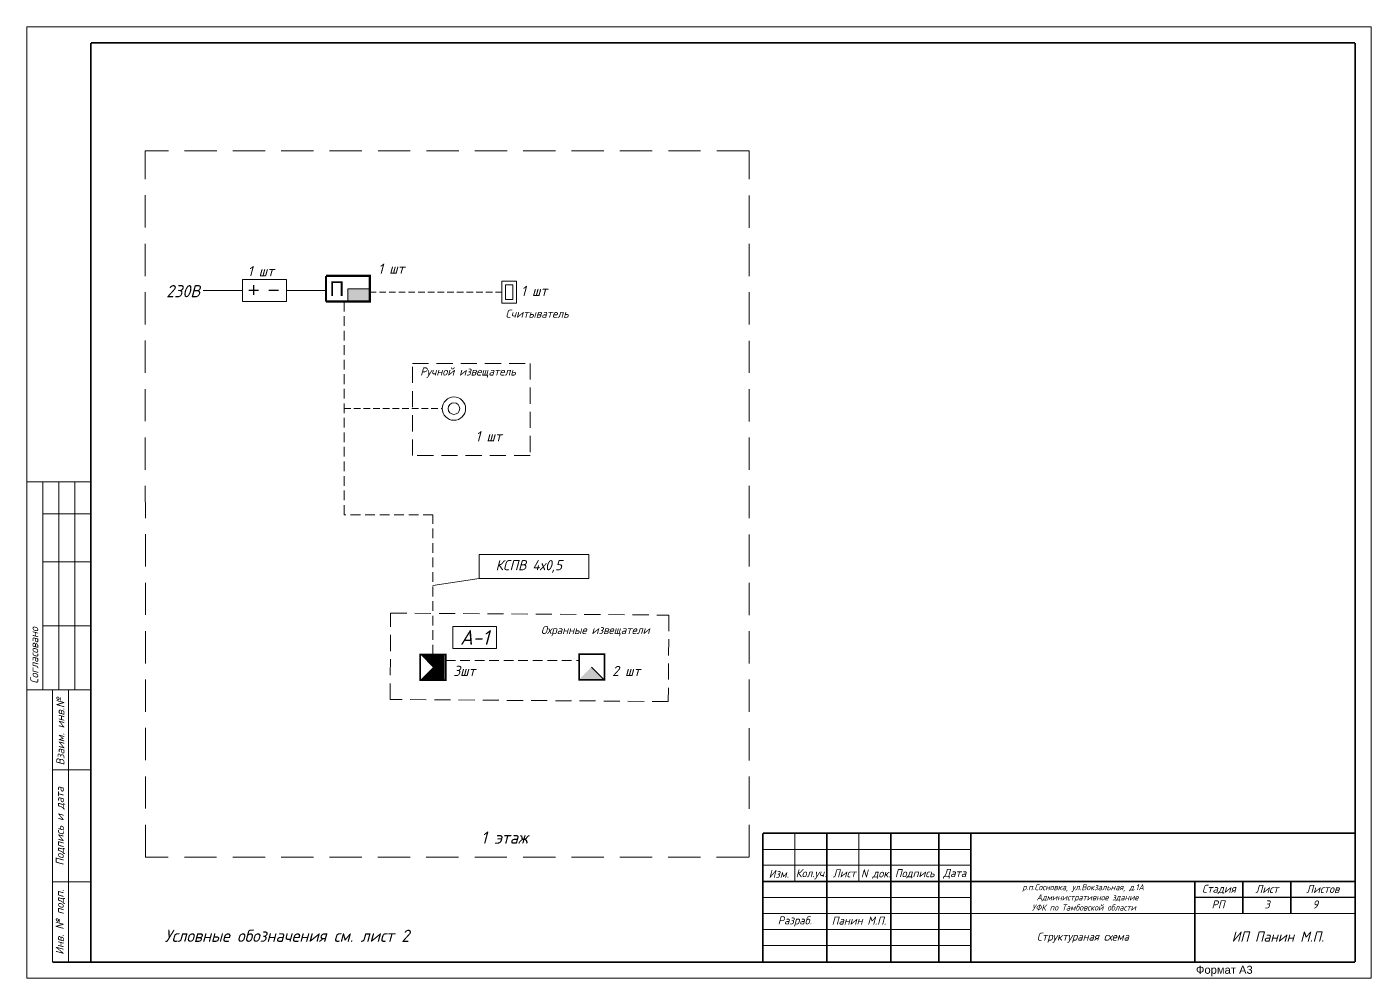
# Model space of a CAD drawing. Header units: inches. Extents: x 859 to 2956, y 393 to 1752.
# Drawn here: x 2818 to 2950.3, y 1399.9 to 1493.5 of the extents above; entities that cross this region are included whole.
import ezdxf

# ---------------------------------------------------------------- set-up
doc = ezdxf.new("R2010")
doc.units = ezdxf.units.IN
doc.header["$MEASUREMENT"] = 0
doc.linetypes.add('HIDDEN2', pattern=[4.7625, 3.175, -1.5875])
doc.linetypes.add('НЕВИДИМАЯ', pattern=[9.525, 6.35, -3.175])
doc.layers.get('0').transparency = 0.7
doc.layers.add('DESC', color=7, linetype='Continuous')
doc.styles.get("Standard").update_dxf_attribs({"font": 'GOST_Common Italic_0.ttf'})

# ---------------------------------------------------------------- blocks, each defined once
blk = doc.blocks.new('Объем')
at = {"const_width": 0.2}
blk.add_lwpolyline([(0, 0), (0, 3), (3, 3), (3, 0)], close=True, dxfattribs=at)
for points in [[(0.21, 2.94), (0.21, 0.09)], [(0.41, 2.94), (0.41, 0.09)], [(0.61, 2.94), (0.61, 0.09)], [(0.8, 2.94), (0.8, 0.09)], [(1.01, 2.94), (1.01, 0.09)], [(1.21, 2.94), (1.21, 0.09)], [(1.39, 1.52), (2.81, 2.97)], [(1.39, 2.94), (1.39, 0.09)], [(1.39, 1.48), (2.82, 0.03)], [(1.56, 2.93), (1.56, 1.76)], [(1.76, 2.94), (1.76, 1.94)], [(1.94, 2.95), (1.94, 2.15)], [(2.13, 2.93), (2.13, 2.33)], [(2.3, 2.93), (2.3, 2.52)], [(2.49, 2.94), (2.49, 2.7)], [(1.56, 0.09), (1.56, 1.25)], [(1.74, 0.06), (1.74, 1.05)], [(1.94, 0.06), (1.94, 0.87)], [(2.13, 0.05), (2.13, 0.66)], [(2.31, 0.06), (2.31, 0.48)], [(2.49, 0.07), (2.49, 0.29)]]:
    blk.add_lwpolyline(points, dxfattribs=at)

msp = doc.modelspace()

# ---------------------------------------------------------------- hatches: boundary and pattern name
at = {"layer": 'DESC'}
for points in [[(2849.62, 1467.7), (2849.62, 1466.44), (2851.78, 1466.44), (2851.78, 1467.7)], [(2874.85, 1429.23), (2873.59, 1430.49), (2872.33, 1429.23)]]:
    msp.add_hatch(color=0, dxfattribs=at).paths.add_polyline_path(points)

# ---------------------------------------------------------------- linework, layer by layer
at = {"layer": 'DESC', "color": 0, "lineweight": 15}
for p, q in [((2818.03, 1399.9), (2818.03, 1493.45)), ((2818.03, 1493.45), (2950.33, 1493.45)), ((2950.33, 1493.45), (2950.33, 1399.9)), ((2835.37, 1467.52), (2839.25, 1467.52)), ((2843.57, 1467.52), (2847.46, 1467.52)), ((2851.78, 1467.35), (2851.78, 1467.35)), ((2824.33, 1448.72), (2818.03, 1448.72)), ((2819.6, 1448.72), (2819.6, 1428.25)), ((2821.18, 1448.72), (2821.18, 1428.25)), ((2822.75, 1448.72), (2822.75, 1428.25)), ((2824.33, 1445.57), (2819.6, 1445.57)), ((2824.33, 1440.85), (2819.6, 1440.85)), ((2862.55, 1439.19), (2857.99, 1438.5)), ((2824.33, 1434.55), (2819.6, 1434.55)), ((2824.33, 1428.25), (2818.03, 1428.25)), ((2820.55, 1428.25), (2820.55, 1401.47)), ((2820.55, 1428.25), (2824.33, 1428.25)), ((2822.12, 1428.25), (2822.12, 1401.47)), ((2820.55, 1420.37), (2824.33, 1420.37)), ((2893.61, 1414.14), (2893.61, 1409.41)), ((2899.91, 1414.14), (2899.91, 1409.41)), ((2890.46, 1412.56), (2910.93, 1412.56)), ((2890.46, 1410.99), (2910.93, 1410.99)), ((2820.55, 1409.35), (2824.33, 1409.35)), ((2890.46, 1407.84), (2910.93, 1407.84)), ((2890.46, 1406.26), (2910.93, 1406.26)), ((2910.93, 1406.26), (2948.73, 1406.26)), ((2890.46, 1404.69), (2910.93, 1404.69)), ((2890.46, 1403.11), (2910.93, 1403.11)), ((2950.33, 1399.9), (2818.03, 1399.9))]:
    msp.add_line(p, q, dxfattribs=at)
at = {"layer": 'DESC', "color": 0, "linetype": 'HIDDEN2', "lineweight": 15}
for p, q in [((2889.1, 1481.26), (2829.67, 1481.27)), ((2829.7, 1411.8), (2829.67, 1481.26)), ((2889.12, 1411.79), (2889.1, 1481.25)), ((2889.09, 1411.79), (2829.66, 1411.8))]:
    msp.add_line(p, q, dxfattribs=at)
at = {"layer": 'DESC', "color": 0, "linetype": 'HIDDEN2', "lineweight": 15, "ltscale": 0.2}
for p, q in [((2851.78, 1467.35), (2864.77, 1467.35)), ((2849.26, 1455.91), (2858.91, 1455.91))]:
    msp.add_line(p, q, dxfattribs=at)
at = {"layer": 'DESC', "color": 0, "linetype": 'HIDDEN2', "lineweight": 15, "ltscale": 0.3}
for p, q in [((2849.26, 1445.47), (2849.26, 1466.44)), ((2857.99, 1445.47), (2849.26, 1445.47)), ((2857.99, 1431.73), (2857.99, 1445.47)), ((2859.25, 1431.12), (2872.37, 1431.12))]:
    msp.add_line(p, q, dxfattribs=at)
at = {"layer": 'DESC', "color": 0, "lineweight": 15}
for points, const_width in [([(2824.33, 1491.88), (2824.33, 1401.47), (2948.75, 1401.47)], 0.158), ([(2948.75, 1491.88), (2824.33, 1491.88)], 0.158), ([(2948.75, 1401.47), (2948.75, 1491.88)], 0.158), ([(2847.46, 1468.96), (2851.78, 1468.96), (2851.78, 1466.44), (2847.46, 1466.44)], 0.216), ([(2847.46, 1468.96), (2847.46, 1466.44)], 0.216), ([(2872.37, 1431.75), (2874.89, 1431.75), (2874.89, 1429.23), (2872.37, 1429.23), (2872.37, 1431.75)], 0.168), ([(2890.46, 1414.14), (2890.46, 1401.54)], 0.158), ([(2890.46, 1414.14), (2948.73, 1414.14)], 0.158), ([(2896.76, 1414.14), (2896.76, 1401.47)], 0.158), ([(2903.06, 1414.14), (2903.06, 1401.54)], 0.158), ([(2907.78, 1414.14), (2907.78, 1401.54)], 0.158), ([(2910.93, 1414.14), (2910.93, 1401.54)], 0.158), ([(2890.46, 1409.41), (2948.73, 1409.41)], 0.158), ([(2932.98, 1401.47), (2932.98, 1409.41)], 0.158), ([(2937.71, 1406.26), (2937.71, 1409.41)], 0.158), ([(2942.43, 1406.26), (2942.43, 1409.41)], 0.158), ([(2932.98, 1407.84), (2948.73, 1407.84)], 0.158), ([(2820.55, 1401.47), (2824.33, 1401.47)], 0.158)]:
    msp.add_lwpolyline(points, dxfattribs=dict(at, const_width=const_width))
for points in [[(2839.25, 1466.44), (2843.57, 1466.44), (2843.57, 1468.6), (2839.25, 1468.6)], [(2862.55, 1441.56), (2873.35, 1441.56), (2873.35, 1439.19), (2862.55, 1439.19)]]:
    msp.add_lwpolyline(points, close=True, dxfattribs=at)
at = {"layer": 'DESC', "color": 0, "linetype": 'НЕВИДИМАЯ', "lineweight": 15, "const_width": 0.144}
for points in [[(2839.86, 1467.55), (2840.84, 1467.55)], [(2840.34, 1468.06), (2840.34, 1467.08)], [(2841.82, 1467.55), (2842.8, 1467.55)]]:
    msp.add_lwpolyline(points, dxfattribs=at)
at = {"layer": 'DESC', "color": 0, "lineweight": 15}
for points in [[(2851.78, 1467.7), (2849.62, 1467.7)], [(2849.62, 1467.7), (2849.62, 1466.44)], [(2864.77, 1468.43), (2866.21, 1468.43), (2866.21, 1466.27), (2864.77, 1466.27), (2864.77, 1468.43)], [(2865.13, 1468.07), (2865.85, 1468.07), (2865.85, 1466.63), (2865.13, 1466.63), (2865.13, 1468.07)], [(2849.62, 1466.44), (2849.62, 1466.44)], [(2859.94, 1434.48), (2864.26, 1434.48), (2864.26, 1432.32), (2859.94, 1432.32), (2859.94, 1434.48)], [(2873.59, 1430.49), (2874.85, 1429.23)]]:
    msp.add_lwpolyline(points, dxfattribs=at)
at = {"layer": 'DESC', "color": 0, "linetype": 'HIDDEN2', "lineweight": 15, "ltscale": 0.5}
for points in [[(2855.97, 1460.36), (2867.56, 1460.36), (2867.56, 1451.29), (2855.97, 1451.29)], [(2853.83, 1435.8), (2881.21, 1435.6), (2881.15, 1427.1), (2853.78, 1427.3)]]:
    msp.add_lwpolyline(points, close=True, dxfattribs=at)
at = {"layer": 'DESC', "color": 0, "linetype": 'Continuous', "lineweight": 15}
for radius in [1.15, 0.573]:
    msp.add_circle((2860.06, 1455.91), radius, dxfattribs=at)

# ---------------------------------------------------------------- block references
at = {"layer": 'DESC', "color": 0, "xscale": -0.8399520000000997, "yscale": 0.8399520000000122, "zscale": 0.8399520000000001, "rotation": 0.05815664228504325}
msp.add_blockref('Объем', (2859.25, 1429.21), dxfattribs=at)

# ---------------------------------------------------------------- texts
at = {"layer": 'DESC', "color": 0}
for s, p in [('Кол.уч.', (2893.7, 1409.82)), ('Лист', (2897.35, 1409.81)), ('N док.', (2900.12, 1409.8)), ('РП', (2934.63, 1406.75)), ('3', (2939.83, 1406.75)), ('9', (2944.56, 1406.75))]:
    msp.add_text(s, height=0.787, dxfattribs=at).set_placement(p)
at = {"layer": 'DESC', "color": 0, "attachment_point": 1}
for s, width, heights, insert, char_height in [('1 шт ', 6.4521, [0], (2839.76, 1469.93), 1), ('1 шт ', 6.4521, [0], (2852.6, 1470.17), 1), ('230В', 0.7525, [0], (2831.74, 1468.06), 1.2), ('1 шт ', 6.4521, [0], (2866.66, 1467.99), 1), ('Считыватель', 15.8242, [1.22], (2865.14, 1465.65), 0.8), ('\\pt2.4;Ручной извещатель', 15.8242, [1.22], (2856.74, 1459.96), 0.8), ('1 шт ', 6.4521, [0], (2862.18, 1453.69), 1), ('КСПВ 4х0,5 ', 9.1713, [1.06], (2864.16, 1441.01), 1), ('\\pt2.4;Охранные извещатели', 15.8242, [1.22], (2868.62, 1434.54), 0.8), ('3шт ', 6.4521, [0], (2860, 1430.61), 1), ('2 шт ', 6.4521, [0], (2875.64, 1430.61), 1), ('Условные обозначения см. лист 2', 37.2731, [2.89], (2831.59, 1404.66), 1.2)]:
    msp.add_mtext_dynamic_manual_height_columns(s, width=width, gutter_width=1, heights=heights, dxfattribs=dict(at, insert=insert, char_height=char_height))
at = {"layer": 'DESC', "color": 0, "attachment_point": 5}
for s, insert, char_height, width in [('{\\fArial|b0|i0|c204|p34;П}', (2848.54, 1467.7), 1.44, 2.16), ('A-1', (2862.1, 1433.4), 1.44, 4.32), ('Изм.', (2892.03, 1410.15), 0.787, 3.15), ('Подпись', (2905.41, 1410.15), 0.787, 4.725), ('Дата', (2909.35, 1410.15), 0.787, 3.15), ('Стадия', (2935.35, 1408.62), 0.787, 4.725), ('Лист', (2940.07, 1408.66), 0.787, 5.67), ('Листов', (2945.57, 1408.66), 0.787, 5.3325), ('Разраб.', (2893.61, 1405.47), 0.787, 6.3), ('Структураная схема', (2921.96, 1403.87), 0.7875, 22.05)]:
    msp.add_mtext(s, dxfattribs=dict(at, insert=insert, char_height=char_height, width=width))
at = {"layer": 'DESC', "color": 0, "char_height": 0.7875, "attachment_point": 1, "rotation": 90}
for s, insert, width in [('Cогласовано', (2818.36, 1428.83), 9.4622), ('Взаим. инв.№', (2820.93, 1420.82), 14.4387), ('Подпись и дата', (2820.87, 1410.97), 11.3549), ('Инв. № подп.', (2820.87, 1402.2), 13.2391)]:
    msp.add_mtext(s, dxfattribs=dict(at, insert=insert, width=width))
at = {"layer": 'DESC', "color": 0, "linetype": 'HIDDEN2', "ltscale": 0.3, "insert": (2862.73, 1414.32), "char_height": 1.2, "attachment_point": 1}
msp.add_mtext_dynamic_manual_height_columns('1 этаж', width=37.2731, gutter_width=1, heights=[2.89], dxfattribs=at)
at = {"layer": 'DESC', "color": 0, "lineweight": 15, "attachment_point": 1}
for s, width, heights, insert, char_height in [('\\pi23.32503;р.п.Сосновка, ул.Вокзальная, д.1А\\P\\pi24.36617; Административное здание \\P\\pi24.27003;УФК по Тамбовской области', 59.1919, [0], (2892.67, 1409.14), 0.6), ('\\pi4.80835;ИП Панин М.П.', 17.9743, [1.74], (2931.8, 1404.48), 1)]:
    msp.add_mtext_dynamic_manual_height_columns(s, width=width, gutter_width=1, heights=heights, dxfattribs=dict(at, insert=insert, char_height=char_height))
at = {"layer": 'DESC', "lineweight": 15, "insert": (2899.92, 1405.55), "char_height": 0.787, "width": 6.3, "attachment_point": 5}
msp.add_mtext('Панин М.П.', dxfattribs=at)
at = {"layer": 'DESC', "color": 0, "linetype": 'НЕВИДИМАЯ', "insert": (2933.09, 1401.11), "char_height": 0.7875, "width": 9.1777, "attachment_point": 1}
msp.add_mtext('{\\fArial|b0|i0|c204|p34;Формат А3}', dxfattribs=at)

doc.saveas('drawing.dxf')
